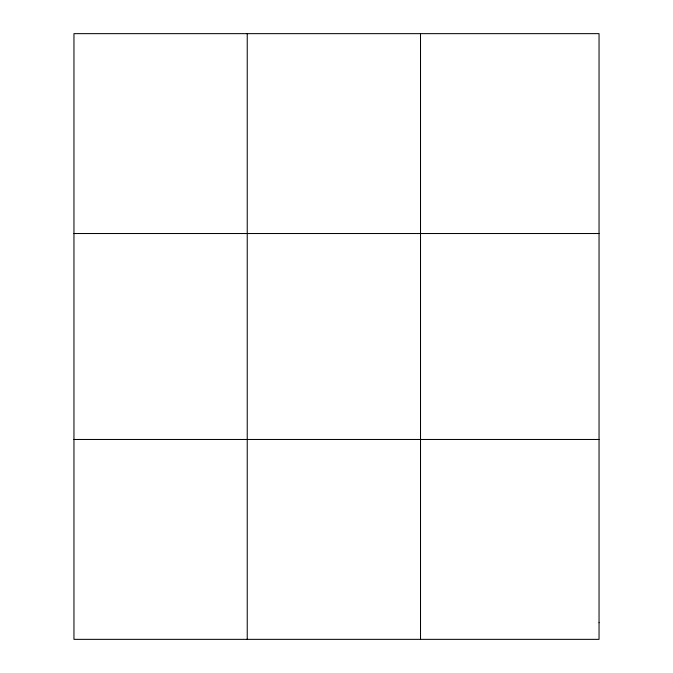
<?xml version="1.0" encoding="UTF-8"?>
<svg xmlns="http://www.w3.org/2000/svg" width="673" height="673" viewBox="0 0 673 673"><rect width="100%" height="100%" fill="white"/><g stroke="black" fill="none" stroke-linecap="round" stroke-linejoin="round"><path stroke-width="1.01" d="M247.235 639.35L247.235 33.65M420.516 639.35L420.516 33.65M73.954 233.531L599.046 233.531M73.954 439.469L599.046 439.469M599.046 622.693L599.046 639.35L73.954 639.35L73.954 33.65L599.046 33.65L599.046 622.693"/></g></svg>
